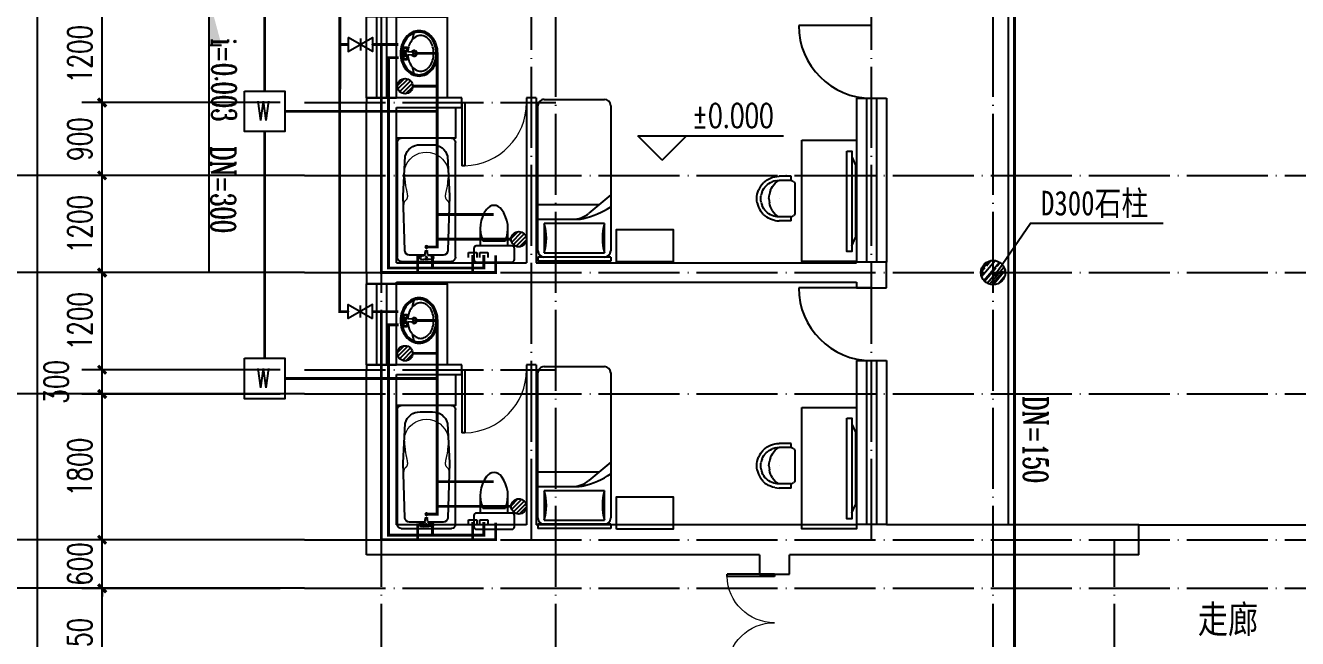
# Model space of a CAD drawing. Extents: x 8254 to 366479, y -216343 to -120021.
# Drawn here: x 104518 to 120223, y -155876 to -148303 of the extents above; entities that cross this region are included whole.
import ezdxf

# ---------------------------------------------------------------- set-up
doc = ezdxf.new("R2010")
doc.units = 0
doc.header["$LTSCALE"] = 500
doc.header["$MEASUREMENT"] = 0
doc.linetypes.add('DOTE', pattern=[2.42, 2, -0.2, 0.02, -0.2])
doc.layers.get('0').update_dxf_attribs({"linetype": 'CONTINUOUS'})
doc.layers.get('Defpoints').update_dxf_attribs({"linetype": 'CONTINUOUS'})
for name, color, linetype in [('1', 251, 'CONTINUOUS'), ('220', 7, 'CONTINUOUS'), ('AXIS', 3, 'CONTINUOUS'), ('DIM_ELEV', 3, 'CONTINUOUS'), ('DIM_冷却', 3, 'CONTINUOUS'), ('DOTE', 1, 'DOTE'), ('EQUIP_地漏', 7, 'CONTINUOUS'), ('PIPE-污水', 2, 'TG_W'), ('PIPE-消防', 1, 'TG_X'), ('PIPE-热给水', 5, 'TG_R'), ('PIPE-给水', 3, 'TG_J'), ('PUB_DIM', 3, 'CONTINUOUS'), ('TEXT_污水', 7, 'CONTINUOUS'), ('VALVE_给水', 7, 'CONTINUOUS'), ('WALL', 130, 'CONTINUOUS'), ('WINDOW', 251, 'CONTINUOUS'), ('家具', 54, 'CONTINUOUS')]:
    doc.layers.add(name, color=color, linetype=linetype)
doc.styles.add('_TCH_DIM', font='SIMPLEX', dxfattribs={"bigfont": 'GBCBIG'})
doc.styles.add('_TCH_DIM_T3', font='SIMPLEX', dxfattribs={"width": 0.705882, "bigfont": 'GBCBIG'})
doc.styles.add('_TWT_SERIAL', font='COMPLEX', dxfattribs={"width": 0.8, "height": 3.5, "bigfont": 'HZTXT'})
doc.styles.add('_TWT_WELL', font='ROMAND', dxfattribs={"width": 0.8, "height": 3, "bigfont": 'HZTXT'})
doc.styles.add('TG_LINETYPE', font='SIMPLEX', dxfattribs={"width": 0.8, "height": 3, "bigfont": 'HZTXT'})
doc.styles.add('宋体', font='SimSun.ttf', dxfattribs={"width": 0.8})
doc.linetypes.add('TG_J', pattern='A,2,-0.3,["J",TG_LINETYPE,S=0.1,R=0,X=-0.23,Y=-0.15],0', length=2.3)
doc.linetypes.add('TG_R', pattern='A,2,-0.3,["R",TG_LINETYPE,S=0.1,R=0,X=-0.23,Y=-0.15],0', length=2.3)
doc.linetypes.add('TG_W', pattern='A,2,-0.3,["W",TG_LINETYPE,S=0.1,R=0,X=-0.23,Y=-0.15],0', length=2.3)
doc.linetypes.add('TG_X', pattern='A,2,-0.3,["X",TG_LINETYPE,S=0.1,R=0,X=-0.23,Y=-0.15],0', length=2.3)
doc.dimstyles.new('_TCH_ARCH&&100', dxfattribs={"dimtxt": 297.5, "dimasz": 100, "dimexe": 250, "dimexo": 300, "dimgap": 126.25, "dimtad": 1, "dimlfac": 0.001, "dimzin": 0, "dimdsep": 46, "dimtxsty": '_TCH_DIM_T3', "dimblk": 'ARCHTICK', "dimcen": 0.09, "dimclrt": 7, "dimazin": 2, "dimtfac": 1, "dimtix": 1, "dimtmove": 2, "dimatfit": 3, "dimfxl": 0, "dimtolj": 1, "dimtzin": 0, "dimarcsym": 0})

# ---------------------------------------------------------------- blocks, each defined once
blk = doc.blocks.new('CHR1')
at = {"color": 251}
for p, q in [((-225, 150), (-225, 158)), ((225, 150), (225, 158))]:
    blk.add_line(p, q, dxfattribs=at)
at = {"color": 251, "linetype": 'Continuous'}
for p, q in [((189, 200), (-189, 200)), ((-225, 150), (-275, 150)), ((-275, 150), (-275, 0)), ((-225, 150), (-225, 0)), ((275, 150), (225, 150)), ((225, 150), (225, 0)), ((275, 150), (275, 0)), ((0, 0), (0, 0))]:
    blk.add_line(p, q, dxfattribs=at)
for points in [[(-208, 180, 0), (-217, 169, 0), (-225, 158, 0)], [(-208, 180, 0), (-199, 190, 0), (-189, 200, 0)], [(189, 200, 0), (199, 190, 0), (208, 180, 0)], [(225, 158, 0), (217, 169, 0), (208, 180, 0)], [(-270, -54, 0), (-274, -27, 0), (-275, 0, 0)], [(-254, -105, 0), (-263, -80, 0), (-270, -54, 0)], [(-229, -153, 0), (-242, -130, 0), (-254, -105, 0)], [(-229, -153, 0), (-213, -175, 0), (-194, -195, 0)], [(-221, -44, 0), (-224, -22, 0), (-225, 0, 0)], [(-191, -48, 0), (-209, -29, 0), (-225, -8, 0)], [(-221, -44, 0), (-215, -65, 0), (-208, -86, 0)], [(-187, -125, 0), (-198, -106, 0), (-208, -86, 0)], [(-149, -81, 0), (-171, -65, 0), (-191, -48, 0)], [(-159, -159, 0), (-174, -143, 0), (-187, -125, 0)], [(-103, -105, 0), (-127, -94, 0), (-149, -81, 0)], [(-103, -105, 0), (-78, -114, 0), (-52, -120, 0)], [(0, -125, 0), (-26, -124, 0), (-52, -120, 0)], [(0, -125, 0), (26, -124, 0), (52, -120, 0)], [(103, -105, 0), (78, -114, 0), (52, -120, 0)], [(150, -81, 0), (127, -94, 0), (103, -105, 0)], [(150, -81, 0), (171, -65, 0), (191, -48, 0)], [(187, -125, 0), (174, -143, 0), (159, -159, 0)], [(208, -86, 0), (199, -106, 0), (187, -125, 0)], [(225, -8, 0), (209, -29, 0), (191, -48, 0)], [(195, -195, 0), (213, -175, 0), (229, -153, 0)], [(221, -44, 0), (215, -65, 0), (208, -86, 0)], [(225, 0, 0), (224, -22, 0), (221, -44, 0)], [(254, -105, 0), (243, -130, 0), (229, -153, 0)], [(270, -54, 0), (263, -80, 0), (254, -105, 0)], [(270, -54, 0), (274, -27, 0), (275, 0, 0)], [(-153, -229, 0), (-174, -213, 0), (-194, -195, 0)], [(-125, -187, 0), (-143, -174, 0), (-159, -159, 0)], [(-153, -229, 0), (-130, -243, 0), (-105, -254, 0)], [(-86, -208, 0), (-106, -199, 0), (-125, -187, 0)], [(-54, -270, 0), (-80, -263, 0), (-105, -254, 0)], [(-86, -208, 0), (-65, -215, 0), (-44, -221, 0)], [(0, -275, 0), (-27, -274, 0), (-54, -270, 0)], [(0, -225, 0), (-22, -224, 0), (-44, -221, 0)], [(44, -221, 0), (22, -224, 0), (0, -225, 0)], [(54, -270, 0), (27, -274, 0), (0, -275, 0)], [(44, -221, 0), (65, -215, 0), (86, -208, 0)], [(54, -270, 0), (80, -263, 0), (105, -254, 0)], [(125, -187, 0), (106, -199, 0), (86, -208, 0)], [(105, -254, 0), (130, -243, 0), (153, -229, 0)], [(159, -159, 0), (143, -174, 0), (125, -187, 0)], [(195, -195, 0), (175, -213, 0), (153, -229, 0)]]:
    blk.add_polyline3d(points, dxfattribs=at)
blk = doc.blocks.new('$DorLib2D$00000001')
for p, q in [((0.45, 0.975), (0.5, 0.975)), ((0.45, 0), (0.45, 0.975)), ((0.5, 0), (0.5, 0.975)), ((0.5, 0), (0.45, 0))]:
    blk.add_line(p, q)
at = {"lineweight": 13}
blk.add_arc((0.475, 0), 0.975, 91.4693, 180, dxfattribs=at)
blk = doc.blocks.new('$WINLIB2D$00000001')
for p, q in [((-0.5, 0.5), (0.5, 0.5)), ((-0.5, 0.5), (-0.5, -0.5)), ((0.5, -0.5), (0.5, 0.5)), ((0.5, 0.167), (-0.5, 0.167)), ((0.5, -0.167), (-0.5, -0.167)), ((-0.5, -0.5), (0.5, -0.5))]:
    blk.add_line(p, q)
blk = doc.blocks.new('$DorLib2D$00000002')
for p, q in [((-0.5, 0), (-0.5, 0.4875)), ((-0.475, 0.4875), (-0.5, 0.4875)), ((-0.475, 0), (-0.475, 0.4875)), ((0.475, 0), (0.475, 0.4875)), ((0.475, 0.4875), (0.5, 0.4875)), ((0.5, 0), (0.5, 0.4875)), ((-0.5, 0), (-0.475, 0)), ((0.5, 0), (0.475, 0))]:
    blk.add_line(p, q)
at = {"lineweight": 13}
for centre, start, end in [((-0.4875, 0), 0, 88.53072), ((0.4875, 0), 91.46928, 180)]:
    blk.add_arc(centre, 0.4875, start, end, dxfattribs=at)
blk = doc.blocks.new('$plan$00000489')
for p, q in [((-1470, 360), (-50, 360)), ((-1520, -310), (-1520, 310)), ((0, 310), (0, -310)), ((-81, 18), (-122, 12)), ((-64, 71), (-72, 27)), ((-29, 71), (-25, 30)), ((-81, -18), (-122, -12)), ((-64, -71), (-72, -27)), ((-29, -71), (-25, -30)), ((-50, -360), (-1470, -360))]:
    blk.add_line(p, q)
blk.add_lwpolyline([(-77, 81), (-77, 207, 0.398606), (-134, 267), (-810, 285), (-1299, 260, 0.354414), (-1441, 76), (-1441, -76, 0.354414), (-1299, -260), (-810, -285), (-134, -267, 0.398606), (-77, -207), (-77, -20)], format="xyb")
at = {"lineweight": 13}
for points in [[(-1090, 273), (-1074, 271), (-1056, 270), (-1039, 268), (-1022, 266), (-1005, 265), (-989, 263), (-974, 262), (-961, 260), (-949, 259), (-939, 257), (-929, 256), (-921, 255), (-914, 253), (-908, 252), (-902, 251), (-896, 250), (-891, 249), (-886, 247), (-881, 246), (-876, 245), (-871, 244), (-866, 243), (-860, 241), (-855, 240), (-849, 239), (-844, 238), (-838, 237), (-832, 236), (-826, 236), (-821, 235), (-816, 234), (-811, 234), (-806, 234), (-801, 234), (-797, 234), (-793, 235), (-790, 235), (-786, 236), (-783, 237), (-779, 238), (-776, 240), (-773, 241), (-770, 243), (-767, 245), (-764, 247), (-762, 249), (-759, 251), (-757, 253), (-754, 255), (-752, 257), (-750, 259), (-748, 262), (-746, 264), (-744, 265), (-742, 267), (-740, 269), (-737, 271), (-735, 272), (-733, 273), (-730, 274), (-727, 275), (-723, 276), (-719, 277), (-714, 278), (-709, 279), (-703, 280), (-696, 281), (-690, 282), (-683, 283)], [(-1090, -273), (-1074, -271), (-1056, -270), (-1039, -268), (-1022, -266), (-1005, -265), (-989, -263), (-974, -262), (-961, -260), (-949, -259), (-939, -257), (-929, -256), (-921, -255), (-914, -253), (-908, -252), (-902, -251), (-896, -250), (-891, -249), (-886, -247), (-881, -246), (-876, -245), (-871, -244), (-866, -243), (-860, -241), (-855, -240), (-849, -239), (-844, -238), (-838, -237), (-832, -236), (-826, -236), (-821, -235), (-816, -234), (-811, -234), (-806, -234), (-801, -234), (-797, -234), (-793, -235), (-790, -235), (-786, -236), (-783, -237), (-779, -238), (-776, -240), (-773, -241), (-770, -243), (-767, -245), (-764, -247), (-762, -249), (-759, -251), (-757, -253), (-754, -255), (-752, -257), (-750, -259), (-748, -262), (-746, -264), (-744, -265), (-742, -267), (-740, -269), (-737, -271), (-735, -272), (-733, -273), (-730, -274), (-727, -275), (-723, -276), (-719, -277), (-714, -278), (-709, -279), (-703, -280), (-696, -281), (-690, -282), (-685, -282)]]:
    blk.add_lwpolyline(points, dxfattribs=at)
blk.add_lwpolyline([(-77, 20), (-77, 81)])
for centre, radius in [((-178, 0), 17.6), ((-47, 71), 12.6), ((-47, -71), 12.6)]:
    blk.add_circle(centre, radius, dxfattribs=at)
for centre, radius in [((-178, 0), 11.6), ((-48, 0), 9.88)]:
    blk.add_circle(centre, radius)
for centre, radius, start, end in [((-1470, 310), 50, 90, 180), ((-50, 310), 50, 0, 90), ((-122, 0), 12.5, 90, 270), ((-82, 28), 10, 278.2472, 349.7858), ((-47, 71), 17.6, 360, 180), ((-324, 0), 300, 354.3229, 5.6771), ((-82, -28), 10, 10.2142, 81.7528), ((-47, -71), 17.6, 180, 0), ((-1470, -310), 50, 180, 270), ((-50, -310), 50, 270, 0)]:
    blk.add_arc(centre, radius, start, end)
blk.add_arc((-1073, 0), 276, 105.6385, 254.9629, dxfattribs=at)
blk = doc.blocks.new('$plan$00001613')
at = {"color": 251}
for p, q in [((-200, 170), (-200, -170)), ((-260, -140), (-260, 140))]:
    blk.add_line(p, q, dxfattribs=at)
blk.add_lwpolyline([(-430, -170), (-200, -170), (-200, -220, 0.414214), (-170, -250), (-30, -250, 0.414214), (0, -220), (0, 220, 0.414214), (-30, 250), (-170, 250, 0.414214), (-200, 220), (-200, 170), (-430, 170)], format="xyb", dxfattribs=at)
for centre, radius, start, end in [((-413, -227), 398, 67.4505, 126.6381), ((-590, 0), 110, 123.4509, 236.5491), ((-413, 227), 398, 233.3619, 292.5495)]:
    blk.add_arc(centre, radius, start, end, dxfattribs=at)
blk = doc.blocks.new('$plan$00001629')
for p, q in [((-252, -170), (-172, -150)), ((-75, -35), (-75, -85)), ((-75, -35), (75, -35)), ((-75, -85), (-21, -85)), ((-16, -146), (-25, -35)), ((16, -146), (25, -35)), ((21, -85), (75, -85)), ((75, -35), (75, -85)), ((172, -150), (252, -170))]:
    blk.add_line(p, q)
for centre, radius in [((-50, -60), 20), ((1, -60), 10), ((50, -60), 20)]:
    blk.add_circle(centre, radius)
for centre, radius, start, end in [((0, -340), 340, 90, 108.7907), ((0, -340), 340, 71.2093, 90), ((-90, -230), 190, 153.24, 180), ((-90, -230), 173, 153.24, 180), ((-46, -252), 239, 129.4007, 153.24), ((-46, -252), 222, 129.4007, 153.24), ((-53, -278), 174, 126.0274, 150.3366), ((-18, -286), 283, 108.7907, 129.4007), ((-18, -286), 266, 108.7907, 129.4007), ((-21, -322), 229, 106.7647, 126.0274), ((0, -340), 323, 90, 108.7907), ((0, -391), 301, 93.9271, 106.7647), ((0, -170), 35, 118.7783, 61.2217), ((0, -170), 25, 129.0728, 50.9272), ((0, -146), 16.3, 180, 0), ((0, -340), 323, 71.2093, 90), ((0, -391), 301, 73.2353, 86.0729), ((21, -322), 229, 53.9726, 73.2353), ((18, -286), 266, 50.5993, 71.2093), ((18, -286), 283, 50.5993, 71.2093), ((53, -278), 174, 29.6634, 53.9726), ((46, -252), 222, 26.76, 50.5993), ((46, -252), 239, 26.76, 50.5993), ((90, -230), 173, 0, 26.76), ((90, -230), 190, 0, 26.76), ((-90, -230), 190, 180, 206.76), ((-90, -230), 173, 180, 206.76), ((-46, -208), 222, 206.76, 230.5993), ((-102, -250), 118, 150.3366, 180), ((-102, -250), 118, 180, 209.6634), ((-53, -222), 174, 209.6634, 233.9726), ((53, -222), 174, 306.0274, 330.3366), ((46, -208), 222, 309.4007, 333.24), ((102, -250), 118, 0, 29.6634), ((102, -250), 118, 330.3366, 0), ((90, -230), 173, 333.24, 0), ((90, -230), 190, 333.24, 0), ((-46, -208), 239, 206.76, 230.5993), ((-18, -174), 283, 230.5993, 251.2093), ((-18, -174), 266, 230.5993, 251.2093), ((-21, -178), 229, 233.9726, 253.2353), ((0, -120), 340, 251.2093, 270), ((0, -120), 323, 251.2093, 270), ((0, -109), 301, 253.2353, 270), ((0, -109), 301, 270, 286.7647), ((0, -120), 323, 270, 288.7907), ((0, -120), 340, 270, 288.7907), ((21, -178), 229, 286.7647, 306.0274), ((18, -174), 266, 288.7907, 309.4007), ((18, -174), 283, 288.7907, 309.4007), ((46, -208), 239, 309.4007, 333.24)]:
    blk.add_arc(centre, radius, start, end)
blk = doc.blocks.new('$plan$00000310')
at = {"color": 0, "linetype": 'ByBlock'}
for p, q in [((-2000, 78), (-2000, 822)), ((-1922, 900), (-130, 900)), ((-821, 900), (-593, 629)), ((-467, 822), (-467, 78)), ((-104, 822), (-467, 822)), ((-104, 78), (-104, 822)), ((-52, 900), (-52, 0)), ((-52, 900), (0, 900)), ((0, 900), (0, 0)), ((-701, 0), (-701, 757)), ((-519, 0), (-519, 490)), ((-130, 0), (-1922, 0)), ((-467, 78), (-104, 78)), ((-52, 0), (0, 0))]:
    blk.add_line(p, q, dxfattribs=at)
for centre, radius, start, end in [((-1922, 822), 77.9, 90, 180), ((-1556, 317), 1057, 13.3928, 33.4501), ((-286, 1445), 649, 253.7398, 286.2602), ((-130, 822), 77.9, 0, 90), ((-831, 428), 312, 0, 40.1059), ((-831, 490), 312, 0, 13.3928), ((-1922, 78), 77.9, 180, 270), ((-286, -545), 649, 73.7398, 106.2602), ((-130, 78), 77.9, 270, 0)]:
    blk.add_arc(centre, radius, start, end, dxfattribs=at)
blk = doc.blocks.new('grtgrtgrgr')
h = blk.add_hatch()
h.set_pattern_fill('木材', color=251, scale=20, style=0)
h.set_pattern_definition([(50, (6093.805, -71404.39), (51.847064, 186.24683), [1200, -160, 400, -80]), (50, (6200.2, -71364.39), (-132.93014, 7.10905), [240, -26.4, 480, -60]), (50, (6133.805, -71336.393), (226.339663, 353.127904), [640, -112, 320, -80])])
h.paths.add_polyline_path([(116314.227, -151355.504, 1), (116614.227, -151355.504, 1)])
at = {"color": 251}
for p, q in [((116649.227, -144891.816), (116649.227, -154470.504)), ((114722.037, -149927.995), (114766.885, -150027.954)), ((114766.885, -150027.954), (114766.885, -150924.037)), ((114722.037, -151023.995), (114766.885, -150924.037)), ((114722.037, -153227.995), (114766.885, -153327.954)), ((114766.885, -153327.954), (114766.885, -154224.037)), ((114722.037, -154323.995), (114766.885, -154224.037)), ((118264.383, -154470.504), (121764.227, -154470.504))]:
    blk.add_line(p, q, dxfattribs=at)
for points in [[(109099.227, -148195.504), (109724.338, -148195.504), (109724.338, -149195.504), (109099.227, -149195.504)], [(109099.227, -149315.504), (109827.201, -149315.504), (109827.201, -149697.3), (109099.227, -149697.3)], [(114103.374, -149720.689), (114779.227, -149720.689), (114779.227, -151220.504), (114103.374, -151220.504)], [(114658.037, -149855.995), (114722.037, -149855.995), (114722.037, -151095.995), (114658.037, -151095.995)], [(109099.227, -151495.504), (109724.338, -151495.504), (109724.338, -152495.504), (109099.227, -152495.504)], [(109099.227, -152615.504), (109827.201, -152615.504), (109827.201, -152997.3), (109099.227, -152997.3)], [(114103.374, -153020.689), (114779.227, -153020.689), (114779.227, -154520.504), (114103.374, -154520.504)], [(114658.037, -153155.995), (114722.037, -153155.995), (114722.037, -154395.995), (114658.037, -154395.995)]]:
    blk.add_lwpolyline(points, close=True, dxfattribs=at)
blk.add_lwpolyline([(116478.516, -151398.449), (116926.866, -150745.791), (118563.626, -150745.791)], dxfattribs=at)
blk.add_circle((116464.227, -151355.504), 150, dxfattribs=at)
at = {"layer": '220', "color": 251}
for points in [[(111814.408, -151223.769), (111814.408, -150824.227), (112514.057, -150824.227), (112514.057, -151223.769)], [(111814.408, -154523.769), (111814.408, -154124.227), (112514.057, -154124.227), (112514.057, -154523.769)]]:
    blk.add_lwpolyline(points, close=True, dxfattribs=at)
at = {"layer": 'DIM_ELEV', "color": 251}
for p, q in [((112377.361, -149965.297), (112077.361, -149665.297)), ((112077.361, -149665.297), (113877.361, -149665.297)), ((112377.361, -149965.297), (112677.361, -149665.297))]:
    blk.add_line(p, q, dxfattribs=at)
at = {"layer": 'DOTE', "color": 251}
for p, q in [((108914.227, -169755.504), (108914.227, -143155.504)), ((110764.227, -154655.504), (110764.227, -143155.504)), ((111064.227, -169755.504), (111064.227, -143155.504)), ((114964.227, -154655.504), (114964.227, -143155.504)), ((116464.227, -169755.504), (116464.227, -143155.504)), ((107964.227, -149255.504), (111064.227, -149255.504)), ((107964.227, -150155.504), (153864.227, -150155.504)), ((107964.227, -151355.504), (154164.227, -151355.504)), ((107964.227, -152555.504), (111064.227, -152555.504)), ((107964.227, -152855.504), (153864.227, -152855.504)), ((107964.227, -154655.504), (154164.227, -154655.504)), ((117964.227, -169755.504), (117964.227, -154655.504)), ((107964.227, -155255.504), (154164.227, -155255.504))]:
    blk.add_line(p, q, dxfattribs=at)
at = {"layer": 'WALL', "color": 251}
for p, q in [((109099.227, -149195.504), (108729.227, -149195.504)), ((108729.227, -149195.504), (108729.227, -149255.504)), ((109904.227, -149195.504), (109099.227, -149195.504)), ((109904.227, -149315.504), (109904.227, -149195.504)), ((110824.227, -149195.504), (110704.227, -149195.504)), ((110704.227, -149195.504), (110704.227, -149315.504)), ((110824.227, -149195.504), (110824.227, -151235.504)), ((108729.227, -151355.504), (108729.227, -149255.504)), ((109099.227, -149315.504), (109904.227, -149315.504)), ((109099.227, -151235.504), (109099.227, -149315.504)), ((110704.227, -149315.504), (110704.227, -151235.504)), ((109099.227, -151235.504), (110704.227, -151235.504)), ((110824.227, -151235.504), (114779.227, -151235.504)), ((115149.227, -151228.004), (114779.227, -151228.004)), ((114779.227, -151228.004), (114779.227, -151235.504)), ((115149.227, -151355.504), (115149.227, -151228.004)), ((108729.227, -151355.504), (108729.227, -151495.504)), ((115149.227, -151543.309), (115149.227, -151355.504)), ((108729.227, -151495.504), (109099.227, -151495.504)), ((109099.227, -151475.504), (110764.227, -151475.504)), ((109099.227, -151495.504), (109099.227, -151475.504)), ((110764.227, -151475.504), (114779.227, -151475.504)), ((114779.227, -151475.504), (114779.227, -151543.309)), ((114779.227, -151543.309), (115149.227, -151543.309)), ((109099.227, -152495.504), (108729.227, -152495.504)), ((108729.227, -152495.504), (108729.227, -152555.504)), ((109904.227, -152495.504), (109099.227, -152495.504)), ((109904.227, -152615.504), (109904.227, -152495.504)), ((110824.227, -152495.504), (110704.227, -152495.504)), ((110704.227, -152495.504), (110704.227, -152615.504)), ((110824.227, -152495.504), (110824.227, -154470.504)), ((108729.227, -154840.504), (108729.227, -152555.504)), ((109099.227, -152615.504), (109904.227, -152615.504)), ((109099.227, -154470.504), (109099.227, -152615.504)), ((110704.227, -152615.504), (110704.227, -154470.504)), ((110704.227, -154470.504), (109099.227, -154470.504)), ((113764.227, -154470.504), (110824.227, -154470.504)), ((114779.227, -154470.504), (113764.227, -154470.504)), ((115149.227, -154468.309), (114779.227, -154468.309)), ((114779.227, -154468.309), (114779.227, -154470.504)), ((115149.227, -154470.504), (115149.227, -154468.309)), ((118264.383, -154470.504), (115149.227, -154470.504)), ((118264.383, -154840.504), (118264.383, -154470.504)), ((110764.227, -154840.504), (108729.227, -154840.504)), ((113579.227, -154840.504), (110764.227, -154840.504)), ((113579.227, -154840.504), (113579.227, -155080.504)), ((114964.227, -154840.504), (113949.227, -154840.504)), ((113949.227, -155080.504), (113949.227, -154840.504)), ((118264.383, -154840.504), (114964.227, -154840.504)), ((113579.227, -155080.504), (113949.227, -155080.504))]:
    blk.add_line(p, q, dxfattribs=at)
at = {"layer": 'WINDOW', "color": 251}
for p, q in [((114964.227, -148303.004), (114064.227, -148303.004)), ((114779.227, -149203.004), (114779.227, -151228.004)), ((114779.227, -149203.004), (115149.227, -149203.004)), ((114902.56, -149203.004), (114902.56, -151228.004)), ((115025.894, -149203.004), (115025.894, -151228.004)), ((115149.227, -149203.004), (115149.227, -151228.004)), ((114964.227, -151543.309), (114064.227, -151543.309)), ((114779.227, -152443.309), (114779.227, -154468.309)), ((114779.227, -152443.309), (115149.227, -152443.309)), ((114902.56, -152443.309), (114902.56, -154468.309)), ((115025.894, -152443.309), (115025.894, -154468.309)), ((115149.227, -152443.309), (115149.227, -154468.309))]:
    blk.add_line(p, q, dxfattribs=at)
for centre in [(114964.227, -148303.004), (114964.227, -151543.309)]:
    blk.add_arc(centre, 900, 180, 270, dxfattribs=at)
at = {"layer": '1', "color": 251}
for name, p, rotation in [('$plan$00001629', (109147.466, -148648.19), 89.99999999996407), ('$plan$00001613', (110303.417, -151225.618), 269.9999999999641), ('$plan$00001629', (109147.466, -151948.19), 89.99999999996407), ('$plan$00001613', (110303.417, -154525.618), 269.9999999999641)]:
    blk.add_blockref(name, p, dxfattribs=dict(at, rotation=rotation))
at = {"layer": '1', "color": 251, "yscale": -1, "rotation": 270.0000000000056}
for p in [(109467.201, -151217.3), (109467.201, -154517.3)]:
    blk.add_blockref('$plan$00000489', p, dxfattribs=at)
at = {"layer": '220', "color": 251, "rotation": 270}
for p in [(110844.435, -151216.738), (110844.435, -154516.738)]:
    blk.add_blockref('$plan$00000310', p, dxfattribs=at)
at = {"layer": 'WINDOW', "color": 251}
for name, p, xscale, yscale, zscale, rotation in [('$WINLIB2D$00000001', (108914.227, -148695.504), 1000, 370, 1000, 90), ('$WINLIB2D$00000001', (108914.227, -151995.504), 1000, 370, 1000, 90), ('$DorLib2D$00000002', (113764.227, -155680.504), 1200, -1200, 1200, 270.0000000000012)]:
    blk.add_blockref(name, p, dxfattribs=dict(at, xscale=xscale, yscale=yscale, zscale=zscale, rotation=rotation))
at = {"layer": 'WINDOW', "color": 251, "xscale": -800, "yscale": -800, "zscale": -800}
for p in [(110304.227, -149255.504), (110304.227, -152555.504)]:
    blk.add_blockref('$DorLib2D$00000001', p, dxfattribs=at)
at = {"layer": '家具', "color": 251, "rotation": 270.0418271583827}
for p in [(113821.715, -150441.881), (113821.715, -153741.881)]:
    blk.add_blockref('CHR1', p, dxfattribs=at)
at = {"color": 251, "style": '宋体', "width": 0.8}
for s, height, p in [('D300石柱', 303.7975, (117055.485, -150649.659, 1099890)), ('走廊', 341.7722, (118991.795, -155808.683, 1099890))]:
    blk.add_text(s, height=height, dxfattribs=at).set_placement(p)
at = {"layer": 'DIM_ELEV', "color": 7, "style": '_TCH_DIM', "width": 0.705882}
blk.add_text('%%P0.000', height=297.5, dxfattribs=at).set_placement((112747.361, -149565.197))
blk = doc.blocks.new('rerh')
blk.add_hatch(color=7).paths.add_polyline_path([(2356210, -878528), (2355619, -878687), (2356210, -878687)])
at = {"color": 7}
for p, q in [((2356210, -878687, 29213), (2356210, -878528, 29213)), ((2355619, -878687, 29213), (2359023, -878687, 29213))]:
    blk.add_line(p, q, dxfattribs=at)
blk = doc.blocks.new('_ArchTick')
at = {"color": 0, "linetype": 'ByBlock', "const_width": 0.4}
blk.add_lwpolyline([(-0.5, -0.5), (0.5, 0.5)], dxfattribs=at)
blk = doc.blocks.new('*D210')
at = {"layer": 'Defpoints', "color": 0}
for p in [(104665, -144521), (106922, -144521), (106922, -168991)]:
    blk.add_point(p, dxfattribs=at)
at = {"layer": 'PUB_DIM', "color": 0, "lineweight": -2}
for p, q in [((106622, -144521), (104415, -144521)), ((104665, -168991), (104665, -144521)), ((106622, -168991), (104415, -168991))]:
    blk.add_line(p, q, dxfattribs=at)
at = {"layer": 'PUB_DIM', "color": 0, "lineweight": -2, "xscale": 100, "yscale": 100, "zscale": 100}
for p, rotation in [((104665, -144521), 90), ((104665, -168991), 270)]:
    blk.add_blockref('_ArchTick', p, dxfattribs=dict(at, rotation=rotation))
at = {"layer": 'PUB_DIM', "color": 7, "insert": (104390, -156756), "char_height": 297.5, "attachment_point": 5, "rotation": 90, "style": '_TCH_DIM_T3'}
blk.add_mtext('\\A1;24370', dxfattribs=at)
blk = doc.blocks.new('*D262')
at = {"layer": 'AXIS', "color": 0, "lineweight": -2}
for p, q in [((107664, -155256), (105214, -155256)), ((105464, -156706), (105464, -155256)), ((107664, -156706), (105214, -156706))]:
    blk.add_line(p, q, dxfattribs=at)
at = {"layer": 'Defpoints', "color": 0}
for p in [(105464, -155256), (107964, -155256), (107964, -156706)]:
    blk.add_point(p, dxfattribs=at)
at = {"layer": 'AXIS', "color": 0, "lineweight": -2, "xscale": 100, "yscale": 100, "zscale": 100}
for p, rotation in [((105464, -155256), 90), ((105464, -156706), 270)]:
    blk.add_blockref('_ArchTick', p, dxfattribs=dict(at, rotation=rotation))
at = {"layer": 'AXIS', "color": 7, "insert": (105189, -155981), "char_height": 297.5, "attachment_point": 5, "rotation": 90, "style": '_TCH_DIM_T3'}
blk.add_mtext('\\A1;1450', dxfattribs=at)
blk = doc.blocks.new('*D263')
at = {"layer": 'AXIS', "color": 0, "lineweight": -2}
for p, q in [((107664, -154656), (105214, -154656)), ((105464, -154656), (105464, -154556)), ((105464, -155256), (105464, -154656)), ((107664, -155256), (105214, -155256)), ((105464, -155256), (105464, -155356))]:
    blk.add_line(p, q, dxfattribs=at)
at = {"layer": 'Defpoints', "color": 0}
for p in [(105464, -154656), (107964, -154656), (107964, -155256)]:
    blk.add_point(p, dxfattribs=at)
at = {"layer": 'AXIS', "color": 0, "lineweight": -2, "xscale": 100, "yscale": 100, "zscale": 100}
for p, rotation in [((105464, -154656), 270), ((105464, -155256), 90)]:
    blk.add_blockref('_ArchTick', p, dxfattribs=dict(at, rotation=rotation))
at = {"layer": 'AXIS', "color": 7, "insert": (105189, -154956), "char_height": 297.5, "attachment_point": 5, "rotation": 90, "style": '_TCH_DIM_T3'}
blk.add_mtext('\\A1;600', dxfattribs=at)
blk = doc.blocks.new('*D264')
at = {"layer": 'AXIS', "color": 0, "lineweight": -2}
for p, q in [((107664, -152856), (105214, -152856)), ((105464, -154656), (105464, -152856)), ((107664, -154656), (105214, -154656))]:
    blk.add_line(p, q, dxfattribs=at)
at = {"layer": 'Defpoints', "color": 0}
for p in [(105464, -152856), (107964, -152856), (107964, -154656)]:
    blk.add_point(p, dxfattribs=at)
at = {"layer": 'AXIS', "color": 0, "lineweight": -2, "xscale": 100, "yscale": 100, "zscale": 100}
for p, rotation in [((105464, -152856), 90), ((105464, -154656), 270)]:
    blk.add_blockref('_ArchTick', p, dxfattribs=dict(at, rotation=rotation))
at = {"layer": 'AXIS', "color": 7, "insert": (105189, -153756), "char_height": 297.5, "attachment_point": 5, "rotation": 90, "style": '_TCH_DIM_T3'}
blk.add_mtext('\\A1;1800', dxfattribs=at)
blk = doc.blocks.new('*D265')
at = {"layer": 'AXIS', "color": 0, "lineweight": -2}
for p, q in [((107664, -152556), (105214, -152556)), ((105464, -152856), (105464, -152556)), ((107664, -152856), (105214, -152856))]:
    blk.add_line(p, q, dxfattribs=at)
at = {"layer": 'Defpoints', "color": 0}
for p in [(105464, -152556), (107964, -152556), (107964, -152856)]:
    blk.add_point(p, dxfattribs=at)
at = {"layer": 'AXIS', "color": 0, "lineweight": -2, "xscale": 100, "yscale": 100, "zscale": 100}
for p, rotation in [((105464, -152556), 90), ((105464, -152856), 270)]:
    blk.add_blockref('_ArchTick', p, dxfattribs=dict(at, rotation=rotation))
at = {"layer": 'AXIS', "color": 7, "insert": (104897, -152706), "char_height": 297.5, "attachment_point": 5, "rotation": 90, "style": '_TCH_DIM_T3'}
blk.add_mtext('\\A1;300', dxfattribs=at)
blk = doc.blocks.new('*D266')
at = {"layer": 'AXIS', "color": 0, "lineweight": -2}
for p, q in [((107664, -151356), (105214, -151356)), ((105464, -152556), (105464, -151356)), ((107664, -152556), (105214, -152556))]:
    blk.add_line(p, q, dxfattribs=at)
at = {"layer": 'Defpoints', "color": 0}
for p in [(105464, -151356), (107964, -151356), (107964, -152556)]:
    blk.add_point(p, dxfattribs=at)
at = {"layer": 'AXIS', "color": 0, "lineweight": -2, "xscale": 100, "yscale": 100, "zscale": 100}
for p, rotation in [((105464, -151356), 90), ((105464, -152556), 270)]:
    blk.add_blockref('_ArchTick', p, dxfattribs=dict(at, rotation=rotation))
at = {"layer": 'AXIS', "color": 7, "insert": (105189, -151956), "char_height": 297.5, "attachment_point": 5, "rotation": 90, "style": '_TCH_DIM_T3'}
blk.add_mtext('\\A1;1200', dxfattribs=at)
blk = doc.blocks.new('*D267')
at = {"layer": 'AXIS', "color": 0, "lineweight": -2}
for p, q in [((107664, -150156), (105214, -150156)), ((105464, -151356), (105464, -150156)), ((107664, -151356), (105214, -151356))]:
    blk.add_line(p, q, dxfattribs=at)
at = {"layer": 'Defpoints', "color": 0}
for p in [(105464, -150156), (107964, -150156), (107964, -151356)]:
    blk.add_point(p, dxfattribs=at)
at = {"layer": 'AXIS', "color": 0, "lineweight": -2, "xscale": 100, "yscale": 100, "zscale": 100}
for p, rotation in [((105464, -150156), 90), ((105464, -151356), 270)]:
    blk.add_blockref('_ArchTick', p, dxfattribs=dict(at, rotation=rotation))
at = {"layer": 'AXIS', "color": 7, "insert": (105189, -150756), "char_height": 297.5, "attachment_point": 5, "rotation": 90, "style": '_TCH_DIM_T3'}
blk.add_mtext('\\A1;1200', dxfattribs=at)
blk = doc.blocks.new('*D268')
at = {"layer": 'AXIS', "color": 0, "lineweight": -2}
for p, q in [((107664, -149256), (105214, -149256)), ((105464, -150156), (105464, -149256)), ((107664, -150156), (105214, -150156))]:
    blk.add_line(p, q, dxfattribs=at)
at = {"layer": 'Defpoints', "color": 0}
for p in [(105464, -149256), (107964, -149256), (107964, -150156)]:
    blk.add_point(p, dxfattribs=at)
at = {"layer": 'AXIS', "color": 0, "lineweight": -2, "xscale": 100, "yscale": 100, "zscale": 100}
for p, rotation in [((105464, -149256), 90), ((105464, -150156), 270)]:
    blk.add_blockref('_ArchTick', p, dxfattribs=dict(at, rotation=rotation))
at = {"layer": 'AXIS', "color": 7, "insert": (105189, -149706), "char_height": 297.5, "attachment_point": 5, "rotation": 90, "style": '_TCH_DIM_T3'}
blk.add_mtext('\\A1;900', dxfattribs=at)
blk = doc.blocks.new('*D269')
at = {"layer": 'AXIS', "color": 0, "lineweight": -2}
for p, q in [((107664, -148056), (105214, -148056)), ((105464, -149256), (105464, -148056)), ((107664, -149256), (105214, -149256))]:
    blk.add_line(p, q, dxfattribs=at)
at = {"layer": 'Defpoints', "color": 0}
for p in [(105464, -148056), (107964, -148056), (107964, -149256)]:
    blk.add_point(p, dxfattribs=at)
at = {"layer": 'AXIS', "color": 0, "lineweight": -2, "xscale": 100, "yscale": 100, "zscale": 100}
for p, rotation in [((105464, -148056), 90), ((105464, -149256), 270)]:
    blk.add_blockref('_ArchTick', p, dxfattribs=dict(at, rotation=rotation))
at = {"layer": 'AXIS', "color": 7, "insert": (105189, -148656), "char_height": 297.5, "attachment_point": 5, "rotation": 90, "style": '_TCH_DIM_T3'}
blk.add_mtext('\\A1;1200', dxfattribs=at)
blk = doc.blocks.new('$TwtSys$00000141')
for p, q in [((-94, 8), (-10, 92)), ((-94, 8), (-10, 92)), ((-87, -35), (35, 87)), ((-87, -35), (35, 87)), ((-66, -66), (66, 66)), ((-66, -66), (66, 66)), ((-32, -87), (88, 33)), ((-32, -87), (88, 33)), ((11, -92), (92, -11)), ((11, -92), (92, -11))]:
    blk.add_line(p, q)
blk.add_circle((0, 0), 94)
blk.add_circle((0, 0), 94)
blk = doc.blocks.new('$VALVE$00000296')
for points in [[(-125, 72), (-125, -72), (125, 72), (125, -72), (-125, 72)], [(0, 60), (0, -64)]]:
    blk.add_lwpolyline(points)
for p in [(-125, 0), (125, 0)]:
    blk.add_point(p)

msp = doc.modelspace()

# ---------------------------------------------------------------- hatches: boundary and pattern name
at = {"layer": 'PIPE-污水', "linetype": 'TG_W'}
for points in [[(109601.349, -151039.551), (109601.349, -151057.051), (109618.849, -151057.051)], [(109601.349, -151039.551), (109618.849, -151039.551), (109618.849, -151057.051)], [(109601.349, -154339.551), (109601.349, -154357.051), (109618.849, -154357.051)], [(109601.349, -154339.551), (109618.849, -154339.551), (109618.849, -154357.051)]]:
    msp.add_hatch(color=256, dxfattribs=at).paths.add_polyline_path(points)
at = {"layer": 'PIPE-热给水', "linetype": 'TG_R'}
for points in [[(109000.753, -148700.749), (109000.753, -148683.249), (108983.253, -148683.249)], [(109000.753, -148700.749), (108983.253, -148700.749), (108983.253, -148683.249)], [(109000.753, -151299.009), (108983.253, -151299.009), (108983.253, -151316.509)], [(109000.753, -151299.009), (109000.753, -151316.509), (108983.253, -151316.509)], [(110176.439, -151299.009), (110193.939, -151299.009), (110193.939, -151316.509)], [(110176.439, -151299.009), (110176.439, -151316.509), (110193.939, -151316.509)], [(109000.753, -152000.749), (109000.753, -151983.249), (108983.253, -151983.249)], [(109000.753, -152000.749), (108983.253, -152000.749), (108983.253, -151983.249)], [(109000.753, -154599.009), (108983.253, -154599.009), (108983.253, -154616.509)], [(109000.753, -154599.009), (109000.753, -154616.509), (108983.253, -154616.509)], [(110176.439, -154599.009), (110193.939, -154599.009), (110193.939, -154616.509)], [(110176.439, -154599.009), (110176.439, -154616.509), (110193.939, -154616.509)]]:
    msp.add_hatch(color=256, dxfattribs=at).paths.add_polyline_path(points)
at = {"layer": 'PIPE-给水', "linetype": 'TG_J'}
for points in [[(108910.675, -148537.914), (108893.175, -148537.914), (108893.175, -148520.414)], [(108910.675, -148537.914), (108910.675, -148520.414), (108893.175, -148520.414)], [(108910.675, -151355.504), (108910.675, -151373.004), (108893.175, -151373.004)], [(108910.675, -151355.504), (108893.175, -151355.504), (108893.175, -151373.004)], [(110323.435, -151355.504), (110340.935, -151355.504), (110340.935, -151373.004)], [(110323.435, -151355.504), (110323.435, -151373.004), (110340.935, -151373.004)], [(108396.507, -151837.891), (108379.007, -151837.881), (108378.997, -151855.39)], [(108396.507, -151837.891), (108396.506, -151855.391), (108378.997, -151855.39)], [(108910.675, -154655.504), (108893.175, -154655.504), (108893.175, -154673.004)], [(108910.675, -154655.504), (108910.675, -154673.004), (108893.175, -154673.004)], [(110323.435, -154655.504), (110340.935, -154655.504), (110340.935, -154673.004)], [(110323.435, -154655.504), (110323.435, -154673.004), (110340.935, -154673.004)]]:
    msp.add_hatch(color=256, dxfattribs=at).paths.add_polyline_path(points)

# ---------------------------------------------------------------- linework, layer by layer
for p, q in [((109988.555, -151171.47), (109988.555, -151109.329)), ((109988.555, -151109.329), (110088.353, -151109.329)), ((110088.353, -151109.329), (110088.353, -151170.025)), ((110125.367, -151171.289), (110125.367, -151109.148)), ((110125.367, -151109.148), (110225.164, -151109.148)), ((110225.164, -151109.148), (110225.164, -151169.844)), ((109988.555, -154471.47), (109988.555, -154409.329)), ((109988.555, -154409.329), (110088.353, -154409.329)), ((110088.353, -154409.329), (110088.353, -154470.025)), ((110125.367, -154471.289), (110125.367, -154409.148)), ((110125.367, -154409.148), (110225.164, -154409.148)), ((110225.164, -154409.148), (110225.164, -154469.844))]:
    msp.add_line(p, q)
at = {"color": 2}
for points in [[(107221.099, -149114.644), (107721.099, -149114.644), (107721.099, -149614.644), (107221.099, -149614.644)], [(107221.099, -152414.644), (107721.099, -152414.644), (107721.099, -152914.644), (107221.099, -152914.644)]]:
    msp.add_lwpolyline(points, close=True, dxfattribs=at)
at = {"layer": 'AXIS'}
for p, q in [((107964.227, -150155.504), (103964.227, -150155.504)), ((107964.227, -151355.504), (103964.227, -151355.504)), ((107964.227, -152855.504), (103964.227, -152855.504)), ((107964.227, -154655.504), (103964.227, -154655.504)), ((107964.227, -155255.504), (103964.227, -155255.504))]:
    msp.add_line(p, q, dxfattribs=at)
at = {"layer": 'PIPE-污水', "linetype": 'TG_W', "const_width": 35}
for points in [[(107471.099, -149114.644), (107471.099, -146314.644)], [(109317.466, -148648.19), (109601.349, -148648.19)], [(109601.349, -148648.19), (109602.768, -148648.19)], [(109601.349, -149052.814), (109601.349, -148648.19)], [(109298.082, -149052.814), (109601.349, -149052.814)], [(109601.349, -149364.644), (109601.349, -149052.814)], [(107721.099, -149364.644), (109601.349, -149364.644)], [(109601.349, -150638.451), (109601.349, -149364.644)], [(107471.099, -152414.644), (107471.099, -149614.644)], [(109601.349, -150638.451), (110299.366, -150638.451)], [(109601.349, -150944.018), (109601.349, -150638.451)], [(109467.201, -151039.551), (109601.349, -151039.551)], [(109601.349, -151039.551), (109601.349, -150944.018)], [(109601.349, -150944.018), (110513.577, -150944.018)], [(109317.466, -151948.19), (109601.349, -151948.19)], [(109601.349, -151948.19), (109602.768, -151948.19)], [(109601.349, -152352.814), (109601.349, -151948.19)], [(109298.082, -152352.814), (109601.349, -152352.814)], [(109601.349, -152664.644), (109601.349, -152352.814)], [(107721.099, -152664.644), (109601.349, -152664.644)], [(109601.349, -153938.451), (109601.349, -152664.644)], [(109601.349, -153938.451), (110299.366, -153938.451)], [(109601.349, -154244.018), (109601.349, -153938.451)], [(109467.201, -154339.551), (109601.349, -154339.551)], [(109601.349, -154339.551), (109601.349, -154244.018)], [(109601.349, -154244.018), (110513.577, -154244.018)]]:
    msp.add_lwpolyline(points, dxfattribs=at)
at = {"layer": 'PIPE-消防', "linetype": 'TG_X', "const_width": 35}
msp.add_lwpolyline([(116727.938, -168493.564), (116727.938, -143937.616)], dxfattribs=at)
at = {"layer": 'PIPE-热给水', "linetype": 'TG_R', "const_width": 35}
for points in [[(109000.753, -148700.749), (109124.887, -148700.749)], [(109000.753, -151299.009), (109000.753, -148700.749)], [(109544.035, -151299.009), (109544.035, -151150.926)], [(110176.439, -151299.009), (110176.439, -151137.798)], [(109000.753, -151299.009), (109544.035, -151299.009)], [(109544.035, -151299.009), (110176.439, -151299.009)], [(109000.753, -152000.749), (109124.887, -152000.749)], [(109000.753, -154599.009), (109000.753, -152000.749)], [(109544.035, -154599.009), (109544.035, -154450.926)], [(110176.439, -154599.009), (110176.439, -154437.798)], [(109000.753, -154599.009), (109544.035, -154599.009)], [(109544.035, -154599.009), (110176.439, -154599.009)]]:
    msp.add_lwpolyline(points, dxfattribs=at)
at = {"layer": 'PIPE-给水', "linetype": 'TG_J', "const_width": 35}
for points in [[(108398.283, -148537.914), (108398.49, -145237.914)], [(108396.766, -151355.504), (108398.283, -148537.914)], [(108398.283, -148537.914), (108502.703, -148537.914)], [(108802.703, -148537.914), (108907.123, -148537.914)], [(108910.675, -151355.504), (108910.675, -148537.914)], [(108910.675, -148537.914), (109122.71, -148537.914)], [(109359.369, -151355.504), (109359.369, -151151.108)], [(110039.627, -151355.504), (110039.627, -151137.978)], [(110323.435, -151355.504), (110323.435, -151143.862)], [(108394.99, -151355.504), (108396.766, -151355.504)], [(108396.507, -151837.891), (108396.766, -151355.504)], [(108910.675, -151355.504), (109359.369, -151355.504)], [(109359.369, -151355.504), (110039.627, -151355.504)], [(110039.627, -151355.504), (110323.435, -151355.504)], [(108396.507, -151837.891), (108502.551, -151837.895)], [(108802.551, -151837.909), (108910.675, -151837.914)], [(108910.675, -154655.504), (108910.675, -151837.914)], [(108910.675, -151837.914), (109122.71, -151837.914)], [(109359.369, -154655.504), (109359.369, -154451.108)], [(110039.627, -154655.504), (110039.627, -154437.978)], [(110323.435, -154655.504), (110323.435, -154443.862)], [(108910.675, -154655.504), (109359.369, -154655.504)], [(109359.369, -154655.504), (110039.627, -154655.504)], [(110039.627, -154655.504), (110323.435, -154655.504)]]:
    msp.add_lwpolyline(points, dxfattribs=at)

# ---------------------------------------------------------------- block references
msp.add_blockref('grtgrtgrgr', (0, 0))
at = {"rotation": 270}
msp.add_blockref('rerh', (985467.049, 2207661.895), dxfattribs=at)
at = {"layer": 'EQUIP_地漏'}
for p in [(109204.082, -149052.814), (110607.577, -150944.018), (109204.082, -152352.814), (110607.577, -154244.018)]:
    msp.add_blockref('$TwtSys$00000141', p, dxfattribs=at)
at = {"layer": 'VALVE_给水', "xscale": 1.2, "yscale": 1.2, "zscale": 1.2}
msp.add_blockref('$VALVE$00000296', (108652.703, -148537.914), dxfattribs=at)
at = {"layer": 'VALVE_给水', "xscale": -1.2, "yscale": -1.2, "zscale": 1.2, "rotation": 359.9973627817662}
msp.add_blockref('$VALVE$00000296', (108652.551, -151837.902), dxfattribs=at)

# ---------------------------------------------------------------- texts
at = {"layer": 'DIM_冷却', "color": 7, "style": '_TWT_SERIAL', "width": 0.64}
for s, p in [('i=0.003', (106820.121, -148459.552)), ('DN=300', (106808.931, -149790.645)), ('DN=150', (116839.004, -152880))]:
    msp.add_text(s, height=300, rotation=270, dxfattribs=at).set_placement(p)
at = {"layer": 'TEXT_污水', "style": '_TWT_WELL', "width": 0.64}
for p in [(107372.31, -149479.141), (107372.31, -152779.141)]:
    msp.add_text('W', height=240, dxfattribs=at).set_placement(p)

# ---------------------------------------------------------------- dimensions: what is measured, and where the dimension line sits
at = {"layer": 'AXIS'}
for p1, p2, text, picture, middle in [((107964.227, -149255.504), (107964.227, -148055.504), '1200', '*D269', (105189.227, -148655.504)), ((107964.227, -150155.504), (107964.227, -149255.504), '900', '*D268', (105189.227, -149705.504)), ((107964.227, -151355.504), (107964.227, -150155.504), '1200', '*D267', (105189.227, -150755.504)), ((107964.227, -152555.504), (107964.227, -151355.504), '1200', '*D266', (105189.227, -151955.504)), ((107964.227, -154655.504), (107964.227, -152855.504), '1800', '*D264', (105189.227, -153755.504)), ((107964.227, -155255.504), (107964.227, -154655.504), '600', '*D263', (105189.227, -154955.504)), ((107964.227, -156705.504), (107964.227, -155255.504), '1450', '*D262', (105189.227, -155980.504))]:
    dim = msp.add_aligned_dim(p1=p1, p2=p2, distance=2500, text=text, dimstyle='_TCH_ARCH&&100', override={"dimpost": 'M'}, dxfattribs=at)
    dim.commit()
    dim.dimension.update_dxf_attribs({"geometry": picture, "text_midpoint": middle})
dim = msp.add_linear_dim(base=(105464.227, -152555.504), p1=(107964.227, -152855.504), p2=(107964.227, -152555.504), angle=90, text='300', dimstyle='_TCH_ARCH&&100', override={"dimpost": 'M'}, dxfattribs=at)
dim.commit()
dim.dimension.update_dxf_attribs({"geometry": '*D265', "text_midpoint": (104896.727, -152705.504), "dimtype": 129})
at = {"layer": 'PUB_DIM'}
dim = msp.add_aligned_dim(p1=(106921.83, -168990.504), p2=(106921.83, -144520.504), distance=2257.123, text='24370', dimstyle='_TCH_ARCH&&100', override={"dimpost": 'M'}, dxfattribs=at)
dim.commit()
dim.dimension.update_dxf_attribs({"geometry": '*D210', "text_midpoint": (104389.707, -156755.504)})

doc.saveas('drawing.dxf')
